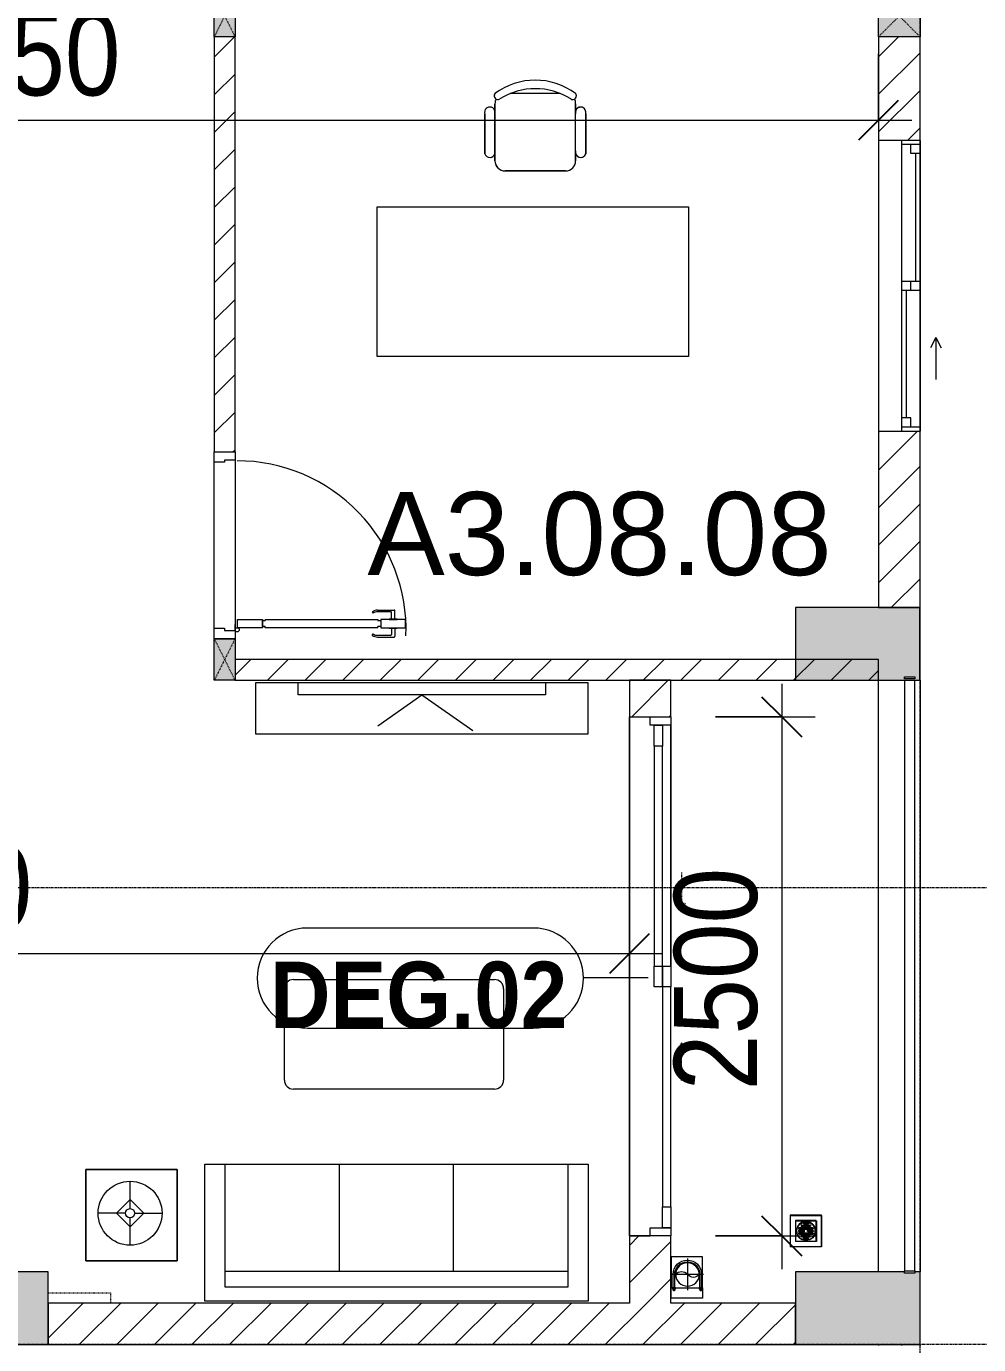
# Model space of a CAD drawing. Header units: millimetres. Extents: x 1591 to 239055, y -15958 to 83255.
# Drawn here: x 218827 to 223415, y 37037 to 43387 of the extents above; entities that cross this region are included whole.
import ezdxf

# ---------------------------------------------------------------- set-up
doc = ezdxf.new("R2010")
doc.units = ezdxf.units.MM
for name, pattern in [('Dash', [6, 3, -3]), ('Dash 1_8_', [6.35, 3.175, -3.175]), ('Grid Line', [22.225, 12.7, -3.175, 3.175, -3.175]), ('IMPORT-CENTER _2_', [40.64, 25.4, -5.08, 5.08, -5.08])]:
    doc.linetypes.add(name, pattern=pattern)
for name, color, linetype, lineweight in [('0-1', 250, 'Continuous', 5), ('A-ANNO-DIMS', 211, 'Continuous', 9), ('A-ANNO-DIMS-160', 211, 'Continuous', 9), ('A-AREA', 32, 'Dash 1_8_', 9), ('A-AREA-IDEN', 2, 'Continuous', 9), ('A-DETL-GENF-1', 9, 'Continuous', 9), ('A-DOOR', 31, 'Continuous', 9), ('A-DOOR-1', 254, 'Continuous', 9), ('A-DOOR-2', 9, 'Continuous', 9), ('A-DOOR-FRAM', 31, 'Continuous', 9), ('A-DOOR-HDLN', 31, 'Dash', 9), ('A-DOOR-IDEN', 31, 'Continuous', 9), ('A-FLOR-2', 9, 'Continuous', 9), ('A-FLOR-HRAL', 11, 'Continuous', 9), ('A-GLAZ', 151, 'Continuous', 9), ('A-WALL', 113, 'Continuous', 9), ('A-WALL-1', 253, 'Continuous', 18), ('A-WALL-2', 9, 'Continuous', 9), ('A-WALL-3', 113, 'Continuous', 18), ('A-WALL-PATT-1', 10, 'Continuous', 9), ('A-WALL-PATT-2', 111, 'Continuous', 9), ('G-IMPT', 8, 'Continuous', 9), ('G-IMPT-2', 8, 'IMPORT-CENTER _2_', 9), ('I-FURN', 30, 'Continuous', 9), ('I-FURN-1', 254, 'Continuous', 9), ('M-EQPM', 50, 'Continuous', 9), ('M-EQPM-1', 254, 'Continuous', 9), ('S-COLS', 52, 'Continuous', 9), ('S-COLS-1', 52, 'Continuous', 5), ('S-COLS-2', 250, 'Continuous', 18), ('S-COLS-3', 254, 'Continuous', 9), ('S-COLS-4', 253, 'Continuous', 18), ('S-COLS-5', 52, 'Continuous', 18), ('S-COLS-HDLN', 52, 'Dash', 9), ('S-COLS-HDLN-1', 9, 'Dash', 9), ('S-GRID-1', 1, 'Grid Line', 9)]:
    doc.layers.add(name, color=color, linetype=linetype, lineweight=lineweight)
doc.styles.add('Arial_13', font='arial_0.ttf', dxfattribs={"height": 400})
doc.styles.add('Arial_B_5', font='arialbd_0.ttf', dxfattribs={"width": 0.9, "height": 320})
doc.styles.add('UTM Avo', font='UTM Avo.ttf', dxfattribs={"width": 0.9, "height": 400})
doc.dimstyles.new('1_Dim_chi_tiet_2_5', dxfattribs={"dimscale": 304.8, "dimtxt": 399.720379, "dimasz": 0.629921, "dimexe": 0.524934, "dimexo": 0.0625, "dimgap": 0.052493, "dimtad": 1, "dimdec": 0, "dimrnd": 5, "dimzin": 0, "dimdsep": 46, "dimtxsty": 'UTM Avo', "dimblk1": 'OBLIQUE', "dimblk2": 'OBLIQUE', "dimsah": 1, "dimcen": 0.09, "dimdle": 0.524934, "dimazin": 0, "dimtfac": 1, "dimtdec": 4, "dimtix": 1, "dimtmove": 0, "dimatfit": 3, "dimfxl": 1.049869, "dimfxlon": 1, "dimtvp": 1, "dimtolj": 1, "dimtzin": 0, "dimarcsym": 2})
doc.dimstyles.new('1_Dim_chi_tiet_2_5_1', dxfattribs={"dimscale": 304.8, "dimtxt": 399.720379, "dimasz": 0.629921, "dimexe": 0.524934, "dimexo": 0.0625, "dimgap": 0.052493, "dimtad": 1, "dimdec": 0, "dimrnd": 5, "dimzin": 0, "dimdsep": 46, "dimtxsty": 'UTM Avo', "dimblk1": 'OBLIQUE', "dimblk2": 'OBLIQUE', "dimsah": 1, "dimcen": 0.09, "dimdle": 0.524934, "dimazin": 0, "dimtfac": 1, "dimtdec": 4, "dimtix": 1, "dimtmove": 0, "dimatfit": 3, "dimfxl": 1.049869, "dimfxlon": 1, "dimtvp": 1, "dimtolj": 1, "dimtzin": 0, "dimarcsym": 2})
pattern_1 = [(45, (0, 0), (-90.50967, 90.50967), [])]
pattern_2 = [(45, (95879.7, 0), (-90.50967, 90.50967), [])]

# ---------------------------------------------------------------- blocks, each defined once
blk = doc.blocks.new('NCV_TKTC_KET CAU_rvt-1-TKCS_MB TẦNG 6-8')
at = {"layer": 'S-COLS-1'}
h = blk.add_hatch(color=256, dxfattribs=at)
h.paths.add_polyline_path([(126652.4, 40236.9), (127252.4, 40236.9), (127252.4, 40586.9), (126652.4, 40586.9)])
h.paths.add_polyline_path([(127227.6, 40243.7), (127177.6, 40243.7), (127177.6, 40253.7), (127227.6, 40253.7)])
for points in [[(123052.6, 37036.9), (123052.6, 37386.9), (122052.6, 37386.9), (122052.6, 37036.9), (122206.8, 37036.9)], [(127252.6, 37036.9), (127252.6, 37386.9), (127227.6, 37386.9), (127227.6, 37381.9), (127177.6, 37381.9), (127177.6, 37386.9), (126652.6, 37386.9), (126652.6, 37036.9), (127227.6, 37036.9)]]:
    blk.add_hatch(color=256, dxfattribs=at).paths.add_polyline_path(points)
at = {"layer": 'S-COLS-2'}
for p, q in [((126652.4, 40586.9), (126652.4, 40236.9)), ((127252.4, 40586.9), (126652.4, 40586.9)), ((127252.4, 40236.9), (127252.4, 40586.9)), ((126652.4, 40236.9), (127252.4, 40236.9)), ((123052.6, 37386.9), (122052.6, 37386.9)), ((123052.6, 37036.9), (123052.6, 37386.9)), ((126652.6, 37386.9), (126652.6, 37036.9)), ((127177.6, 37386.9), (126652.6, 37386.9)), ((127252.6, 37386.9), (127227.6, 37386.9)), ((127252.6, 37036.9), (127252.6, 37386.9)), ((122052.6, 37036.9), (123052.6, 37036.9)), ((126652.6, 37036.9), (127252.6, 37036.9))]:
    blk.add_line(p, q, dxfattribs=at)
blk = doc.blocks.new('DOOR_CW_01 CANH MO-PANEL KINH - DIW_01-900x2200-CỬA GỖ VÂN LAMINATE-553375-TKCS_MB TẦNG 6-8')
at = {"layer": 'A-DETL-GENF-1'}
for p, q in [((-397, -182), (-397, -62)), ((-397, -62), (-357, -62)), ((-357, -62), (-357, -182)), ((-357, -182), (-397, -182)), ((-391, -196), (-391, -182)), ((-391, -182), (-363, -182)), ((-363, -182), (-363, -196)), ((-397, -196), (-391, -196)), ((-397, -738), (-397, -196)), ((-357, -196), (-363, -196)), ((-357, -196), (-357, -738)), ((-442, -737), (-442, -816.5)), ((-434, -799.5), (-434, -737)), ((-433.9, -711.2), (-427.3, -715.8)), ((-397, -738), (-391, -738)), ((-357, -752), (-397, -752)), ((-397, -752), (-397, -872)), ((-391, -752), (-391, -738)), ((-363, -752), (-391, -752)), ((-357, -738), (-363, -738)), ((-363, -738), (-363, -752)), ((-357, -872), (-357, -752)), ((-320.1, -711.2), (-326.7, -715.8)), ((-320, -799.5), (-320, -737)), ((-312, -737), (-312, -816.5)), ((-399, -820.5), (-438, -820.5)), ((-399, -803.5), (-430, -803.5)), ((-399, -792.2), (-399, -831.8)), ((-397, -792.2), (-399, -792.2)), ((-397, -792.2), (-397, -831.8)), ((-357, -792.2), (-357, -831.8)), ((-357, -792.2), (-355, -792.2)), ((-355, -792.2), (-355, -831.8)), ((-355, -803.5), (-324, -803.5)), ((-355, -820.5), (-316, -820.5)), ((-399, -831.8), (-397, -831.8)), ((-397, -872), (-357, -872)), ((-355, -831.8), (-357, -831.8))]:
    blk.add_line(p, q, dxfattribs=at)
blk.add_circle((-407, -60), 10, dxfattribs=at)
for centre, radius, start, end in [((-407, -60), 814, 268, 0), ((-397, -737), 45, 145, 180), ((-397, -737), 37, 145, 180), ((-357, -737), 37, 0, 35), ((-357, -737), 45, 360, 35), ((-438, -816.5), 4, 180, 270), ((-430, -799.5), 4, 180, 270), ((-324, -799.5), 4, 270, 0), ((-316, -816.5), 4, 270, 0)]:
    blk.add_arc(centre, radius, start, end, dxfattribs=at)
at = {"layer": 'A-DOOR-2'}
for p, q in [((-450, -50), (-450, 50)), ((-450, 50), (-400, 50)), ((-400, 50), (-400, 0)), ((400, 0), (400, 50)), ((400, 50), (450, 50)), ((450, 50), (450, -50)), ((-410, -50), (-450, -50)), ((-410, 0), (-410, -50)), ((-400, 0), (-410, 0)), ((-407, -50), (-382, -50)), ((410, 0), (400, 0)), ((410, -50), (410, 0)), ((450, -50), (410, -50))]:
    blk.add_line(p, q, dxfattribs=at)
blk = doc.blocks.new('BAN LV A - BAN LV A_dwg_ban hoc2-348006-TKCS_MB TẦNG 6-8')
at = {"layer": 'I-FURN'}
for p, q in [((-194.4, 388.8), (-194.4, 113.4)), ((145.8, 437.4), (-145.8, 437.4)), ((194.4, 113.4), (194.4, 388.8)), ((-243, 354.4), (-243, 162)), ((194.4, 351.4), (194.4, 150.8)), ((243.7, 162), (243.7, 354.4)), ((-120.5, 64.8), (120.5, 64.8))]:
    blk.add_line(p, q, dxfattribs=at)
at = {"layer": 'I-FURN', "flags": 128}
blk.add_lwpolyline([(-737.8, 610.5), (-737.8, 1330.5), (-154.9, 1330.5), (762.2, 1330.5), (762.2, 610.5)], close=True, dxfattribs=at)
at = {"layer": 'I-FURN'}
for centre, radius, start, end in [((-145.8, 388.8), 48.6, 90, 180), ((145.8, 388.8), 48.6, 360, 90), ((-218.7, 347.3), 25.3, 343.7398, 163.7398), ((219.4, 347.3), 25.3, 16.2602, 170.70537), ((-218.7, 154.9), 25.3, 163.7398, 16.2602), ((219.4, 154.9), 25.3, 189.29463, 16.2602), ((-180.2, 75.4), 17.8, 57.97259, 216.69006), ((-145.8, 113.4), 48.6, 180, 207.58444), ((0, 324), 324, 233.1301, 306.8699), ((0, 359.3), 318.2, 237.57575, 302.42425), ((180.2, 75.4), 17.8, 323.30994, 122.02741), ((145.8, 113.4), 48.6, 332.41556, 0)]:
    blk.add_arc(centre, radius, start, end, dxfattribs=at)
blk = doc.blocks.new('BAN LV A - BAN LV A_dwg-348005-TKCS_MB TẦNG 6-8')
at = {"extrusion": (0, 0, -1), "zscale": -1, "rotation": 180}
blk.add_blockref('BAN LV A - BAN LV A_dwg_ban hoc2-348006-TKCS_MB TẦNG 6-8', (-729, 1383.7), dxfattribs=at)
blk = doc.blocks.new('BAN LV A - BAN LV A-401069-TKCS_MB TẦNG 6-8')
at = {"layer": 'I-FURN-1'}
for p, q in [((-8.8, -53.2), (1491.2, -53.2)), ((-8.8, -773.2), (-8.8, -53.2)), ((1491.2, -53.2), (1491.2, -773.2)), ((1491.2, -773.2), (-8.8, -773.2)), ((583.2, -946.3), (874.8, -946.3)), ((534.6, -1029.3), (534.6, -994.9)), ((923.4, -994.9), (923.4, -1032.3)), ((486, -1221.7), (486, -1029.3)), ((972.7, -1029.3), (972.7, -1221.7)), ((534.6, -1270.3), (534.6, -1235.9)), ((923.4, -1232.9), (923.4, -1270.3))]:
    blk.add_line(p, q, dxfattribs=at)
for centre, radius, start, end in [((583.2, -994.9), 48.6, 90, 180), ((874.8, -994.9), 48.6, 0, 90), ((510.3, -1036.4), 25.3, 16.2602, 163.7398), ((948.4, -1036.4), 25.3, 16.2602, 170.70537), ((510.3, -1228.8), 25.3, 163.7398, 343.7398), ((948.4, -1228.8), 25.3, 189.29463, 16.2602), ((548.9, -1308.3), 17.8, 119.40397, 216.69006), ((583.2, -1270.3), 48.6, 180, 207.58444), ((729, -1059.7), 324, 233.1301, 306.8699), ((874.8, -1270.3), 48.6, 332.41556, 0), ((909.2, -1308.3), 17.8, 323.30994, 60.59603)]:
    blk.add_arc(centre, radius, start, end, dxfattribs=at)
at = {"extrusion": (0, 0, -1), "zscale": -1, "rotation": 180}
blk.add_blockref('BAN LV A - BAN LV A_dwg-348005-TKCS_MB TẦNG 6-8', (0, 0), dxfattribs=at)
blk = doc.blocks.new('THU NUOC - THU NUOC-461820-TKCS_MB TẦNG 6-8')
at = {"layer": 'M-EQPM-1'}
for p, q in [((-66.3, 70.6), (-66.3, -79.4)), ((83.7, 70.6), (-66.3, 70.6)), ((83.7, -79.4), (83.7, 70.6)), ((58.7, 45.6), (-41.3, 45.6)), ((-41.3, 45.6), (-41.3, -54.4)), ((-23.3, 10.8), (40.9, 10.8)), ((40.9, 4.8), (-23.3, 4.8)), ((-11, 23.3), (28.5, 23.3)), ((28.5, 17.3), (-11, 17.3)), ((-1.1, 35.6), (18.5, 35.6)), ((18.5, 29.6), (-1.1, 29.6)), ((58.7, -54.4), (58.7, 45.6)), ((-41.3, -54.4), (58.7, -54.4)), ((-23.3, -1.2), (0.7, -1.2)), ((0.7, -7.2), (-23.3, -7.2)), ((-23.3, -13.6), (40.9, -13.6)), ((40.9, -19.6), (-23.3, -19.6)), ((-11, -26.1), (28.5, -26.1)), ((28.5, -32.1), (-11, -32.1)), ((-1.1, -38.5), (18.5, -38.5)), ((18.5, -44.5), (-1.1, -44.5)), ((0.7, -1.2), (0.7, -7.2)), ((16.7, -1.2), (40.9, -1.2)), ((16.7, -7.2), (16.7, -1.2)), ((40.9, -7.2), (16.7, -7.2)), ((-66.3, -79.4), (83.7, -79.4))]:
    blk.add_line(p, q, dxfattribs=at)
for centre, radius, start, end in [((8.7, -4.4), 45, 0, 180), ((8.7, -4.4), 45, 0, 180), ((-23.3, 7.8), 3, 90, 270), ((-11, 20.3), 3, 90, 270), ((-1.1, 32.6), 3, 90, 270), ((18.5, 32.6), 3, 270, 90), ((28.5, 20.3), 3, 270, 90), ((40.9, 7.8), 3, 270, 90), ((8.7, -4.4), 45, 180, 360), ((8.7, -4.4), 45, 180, 360), ((-23.3, -4.2), 3, 90, 270), ((-23.3, -16.6), 3, 90, 270), ((-11, -29.1), 3, 90, 270), ((-1.1, -41.5), 3, 90, 270), ((18.5, -41.5), 3, 270, 90), ((28.5, -29.1), 3, 270, 90), ((40.9, -4.2), 3, 270, 90), ((40.9, -16.6), 3, 270, 90)]:
    blk.add_arc(centre, radius, start, end, dxfattribs=at)
blk = doc.blocks.new('G1_SOF - BO TRU - 100x200-746114-TKCS_MB TẦNG 6-8')
at = {"layer": 'S-COLS'}
blk.add_hatch(color=256, dxfattribs=at).paths.add_polyline_path([(50, -100), (50, 100), (-50, 100), (-50, -100)])
at = {"layer": 'S-COLS-4'}
for p, q in [((-50, 100), (50, 100)), ((-50, -100), (-50, 100)), ((50, 100), (50, -100)), ((50, -100), (-50, -100))]:
    blk.add_line(p, q, dxfattribs=at)
at = {"layer": 'S-COLS-HDLN-1'}
for p, q in [((50, -100), (-50, 100)), ((-50, -100), (50, 100))]:
    blk.add_line(p, q, dxfattribs=at)
blk = doc.blocks.new('LOBBY_SOFA_1 - LOBBY_SOFA_1-901228-TKCS_MB TẦNG 6-8')
at = {"layer": 'I-FURN'}
for p, q in [((-2128.3, 1548.5), (-1160.3, 1548.5)), ((-2172.3, 1064.5), (-2172.3, 1504.5)), ((-1116.3, 1504.5), (-1116.3, 1064.5)), ((-1160.3, 1020.5), (-2128.3, 1020.5)), ((-2556, 660), (-708, 660)), ((-2556, 0), (-2556, 660)), ((-2457, 66), (-2457, 660)), ((-1907, 143), (-1907, 660)), ((-1357, 143), (-1357, 660)), ((-807, 660), (-807, 66)), ((-708, 660), (-708, 0)), ((-2688.2, 633.5), (-3128.2, 633.5)), ((-3128.2, 633.5), (-3128.2, 193.5)), ((-2915.4, 445), (-2915.4, 577)), ((-2688.2, 193.5), (-2688.2, 633.5)), ((-2981.4, 423), (-2915.4, 489)), ((-2915.4, 489), (-2849.4, 423)), ((-2937.4, 423), (-3069.4, 423)), ((-2915.4, 357), (-2981.4, 423)), ((-2849.4, 423), (-2915.4, 357)), ((-2915.4, 269), (-2915.4, 401)), ((-2893.4, 423), (-2761.4, 423)), ((-3128.2, 193.5), (-2688.2, 193.5)), ((-807, 143), (-2457, 143)), ((-807, 66), (-2457, 66)), ((-708, 0), (-2556, 0))]:
    blk.add_line(p, q, dxfattribs=at)
for radius in [154, 22]:
    blk.add_circle((-2915.4, 423), radius, dxfattribs=at)
for centre, start, end in [((-2128.3, 1504.5), 90, 180), ((-1160.3, 1504.5), 0, 90), ((-2128.3, 1064.5), 180, 270), ((-1160.3, 1064.5), 270, 0)]:
    blk.add_arc(centre, 44, start, end, dxfattribs=at)
at = {"layer": 'I-FURN-1'}
for p, q in [((-2128.3, 1548.5), (-1160.3, 1548.5)), ((-2172.3, 1064.5), (-2172.3, 1504.5)), ((-1116.3, 1504.5), (-1116.3, 1064.5)), ((-1160.3, 1020.5), (-2128.3, 1020.5)), ((-2556, 660), (-708, 660)), ((-2556, 0), (-2556, 660)), ((-708, 660), (-708, 0)), ((-3128.2, 633.5), (-2688.2, 633.5)), ((-3128.2, 193.5), (-3128.2, 633.5)), ((-2688.2, 633.5), (-2688.2, 193.5)), ((-2688.2, 193.5), (-3128.2, 193.5)), ((-708, 0), (-2556, 0))]:
    blk.add_line(p, q, dxfattribs=at)
for centre, start, end in [((-2128.3, 1504.5), 90, 180), ((-1160.3, 1504.5), 0, 90), ((-2128.3, 1064.5), 180, 270), ((-1160.3, 1064.5), 270, 0)]:
    blk.add_arc(centre, 44, start, end, dxfattribs=at)
blk = doc.blocks.new('RES_BAN AN - RES_BAN AN-901221-TKCS_MB TẦNG 6-8')
at = {"layer": 'I-FURN-1'}
for p, q in [((0, 250), (1600, 250)), ((0, 0), (0, 250)), ((1600, 250), (1600, 0)), ((1600, 0), (0, 0))]:
    blk.add_line(p, q, dxfattribs=at)
blk = doc.blocks.new('KE TIVI-2 - KE TIVI-2-901222-TKCS_MB TẦNG 6-8')
at = {"layer": 'I-FURN-1'}
for p, q in [((0, 60), (-245.7, 232.1)), ((213, 209.1), (0, 60)), ((-595.6, 60), (595.6, 60)), ((-595.6, 0), (-595.6, 60)), ((595.6, 0), (-595.6, 0)), ((595.6, 60), (595.6, 0))]:
    blk.add_line(p, q, dxfattribs=at)
blk = doc.blocks.new('NCV_TKTC_TANG 6 - 8_rvt-2-TKCS_MB TẦNG 6-8')
at = {"layer": 'A-WALL-PATT-1'}
h = blk.add_hatch(dxfattribs=at)
h.set_pattern_fill('FP_1', color=256, style=0, pattern_type=2)
h.set_pattern_definition(pattern_1)
h.paths.add_polyline_path([(123952.6, 40436.9), (123952.6, 40437.3), (123853, 40436.9)])
h.paths.add_polyline_path([(123952.6, 41337.3), (123952.6, 43336.5), (123852.6, 43336.5), (123852.6, 41337.3)])
h = blk.add_hatch(dxfattribs=at)
h.set_pattern_fill('FP_1', color=256, style=0, pattern_type=2)
h.set_pattern_definition(pattern_1)
h.paths.add_polyline_path([(123952.6, 40236.9), (127052.6, 40236.9), (127052.6, 40336.9), (123952.6, 40336.9)])
at = {"layer": 'A-FLOR-2'}
for p, q in [((123852.6, 40487.3), (123852.6, 41287.3)), ((123952.6, 41297.3), (123952.6, 40477.3)), ((125852.6, 37560.3), (125852.6, 40060.3)), ((125852.6, 40060.3), (125852.6, 37560.7)), ((126052.6, 38860.3), (126052.6, 40020.3)), ((125852.6, 37560.7), (125952.6, 37560.7))]:
    blk.add_line(p, q, dxfattribs=at)
at = {"layer": 'A-WALL-1'}
for p, q in [((123852.6, 43336.5), (123852.6, 41337.3)), ((123952.6, 43336.5), (123852.6, 43336.5)), ((123952.6, 41337.3), (123952.6, 43336.5)), ((123852.6, 41337.3), (123952.6, 41337.3)), ((123952.6, 40437.3), (123852.6, 40437.3)), ((127052.6, 40336.9), (123952.6, 40336.9)), ((127052.6, 40236.9), (127052.6, 40336.9)), ((123952.6, 40236.9), (127052.6, 40236.9))]:
    blk.add_line(p, q, dxfattribs=at)
at = {"layer": 'A-WALL-2'}
for p, q in [((123852.6, 40487.3), (123852.6, 41287.3)), ((123952.6, 41297.3), (123952.6, 40477.3))]:
    blk.add_line(p, q, dxfattribs=at)
at = {"layer": 'A-DOOR-1', "rotation": 90.00000000000074}
blk.add_blockref('DOOR_CW_01 CANH MO-PANEL KINH - DIW_01-900x2200-CỬA GỖ VÂN LAMINATE-553375-TKCS_MB TẦNG 6-8', (123902.6, 40887.3), dxfattribs=at)
at = {"layer": 'I-FURN-1', "rotation": 180}
for name, p in [('BAN LV A - BAN LV A-401069-TKCS_MB TẦNG 6-8', (126128.2, 41744.2)), ('RES_BAN AN - RES_BAN AN-901221-TKCS_MB TẦNG 6-8', (125652.9, 40226.9)), ('KE TIVI-2 - KE TIVI-2-901222-TKCS_MB TẦNG 6-8', (124852.9, 40226.9))]:
    blk.add_blockref(name, p, dxfattribs=at)
at = {"layer": 'I-FURN-1'}
blk.add_blockref('LOBBY_SOFA_1 - LOBBY_SOFA_1-901228-TKCS_MB TẦNG 6-8', (126362.6, 37246.9), dxfattribs=at)
at = {"layer": 'M-EQPM-1', "rotation": 180}
blk.add_blockref('THU NUOC - THU NUOC-461820-TKCS_MB TẦNG 6-8', (126711.3, 37580.9), dxfattribs=at)
at = {"layer": 'S-COLS-3', "rotation": 180}
for p in [(123902.6, 43436.9), (123902.6, 40336.9)]:
    blk.add_blockref('G1_SOF - BO TRU - 100x200-746114-TKCS_MB TẦNG 6-8', p, dxfattribs=at)
blk = doc.blocks.new('G1_SOF - BO TRU - 200x200-3056269-TKCS_MB TẦNG 6-8')
at = {"layer": 'S-COLS'}
blk.add_hatch(color=256, dxfattribs=at).paths.add_polyline_path([(100, 100), (-100, 100), (-100, -100), (100, -100)])
at = {"layer": 'S-COLS-5'}
for p, q in [((-100, 100), (100, 100)), ((-100, -100), (-100, 100)), ((100, 100), (100, -100)), ((100, -100), (-100, -100))]:
    blk.add_line(p, q, dxfattribs=at)
at = {"layer": 'S-COLS-HDLN'}
for p, q in [((100, -100), (-100, 100)), ((-100, -100), (100, 100))]:
    blk.add_line(p, q, dxfattribs=at)
blk = doc.blocks.new('TKTC_XREF_251221_MB TANG 2-7 - TKTC_XREF_260130_MB TANG 2-5_dwg_$cc-4746805-TKCS_MB TẦNG 6-8')
at = {"layer": 'G-IMPT-2'}
for p, q in [((0, -0.673), (0, 0.673)), ((-0.673, 0), (0.673, 0))]:
    blk.add_line(p, q, dxfattribs=at)
at = {"layer": 'M-EQPM'}
blk.add_circle((0, 0), 0.5, dxfattribs=at)
for centre, radius, start, end in [((0, 0), 0.5, 90, 270), ((0.188, 0.25), 0.313, 126.8699, 233.1301), ((-0.188, -0.25), 0.313, 306.8699, 53.1301)]:
    blk.add_arc(centre, radius, start, end, dxfattribs=at)
blk = doc.blocks.new('TKTC_XREF_251221_MB TANG 2-7 - TKTC_XREF_260130_MB TANG 2-5_dwg_CUM U_DN100-4746799-TKCS_MB TẦNG 6-8')
at = {"layer": 'G-IMPT'}
blk.add_hatch(color=256, dxfattribs=at).paths.add_polyline_path([(0, 61), (15.8, 58.9), (30.5, 52.8), (43.1, 43.1), (52.8, 30.5), (58.9, 15.8), (61, 0), (58.9, -15.8), (52.8, -30.5), (43.1, -43.1), (30.5, -52.8), (15.8, -58.9), (0, -61), (0, -57), (14.8, -55.1), (28.5, -49.4), (40.3, -40.3), (49.4, -28.5), (55.1, -14.8), (57, 0), (55.1, 14.8), (49.4, 28.5), (40.3, 40.3), (28.5, 49.4), (14.8, 55.1), (0, 57)])
for p, q in [((-79.1, 66.6), (-79.1, 63.4)), ((-76.6, 66.6), (-76.6, 63.4)), ((-74.6, 66.6), (-74.6, 63.4)), ((-72.7, 69.3), (-72.7, 60.7)), ((-66.9, 67.9), (-71.7, 67.9)), ((-65, 69), (0, 69)), ((-66.9, 62.1), (-71.7, 62.1)), ((-79.1, -63.4), (-79.1, -66.6)), ((-76.6, -63.4), (-76.6, -66.6)), ((-74.6, -63.4), (-74.6, -66.6)), ((-72.7, -60.7), (-72.7, -69.3)), ((-66.9, -62.1), (-71.7, -62.1)), ((-66.9, -67.9), (-71.7, -67.9)), ((-65, -69), (0, -69))]:
    blk.add_line(p, q, dxfattribs=at)
at = {"layer": 'G-IMPT', "flags": 128}
for points in [[(-72.7, 67.6), (-78.1, 67.6), (-78.1, 62.4), (-72.7, 62.4)], [(-71.7, 59.2), (-66.9, 59.2), (-66.9, 70.8), (-71.7, 70.8)], [(-66.9, 70.8), (-66.9, 72.7), (-65, 72.7), (-65, 57.3), (-66.9, 57.3), (-66.9, 59.2)], [(-65, 61), (0, 61), (0, 57)], [(-72.7, -62.4), (-78.1, -62.4), (-78.1, -67.6), (-72.7, -67.6)], [(-71.7, -70.8), (-66.9, -70.8), (-66.9, -59.2), (-71.7, -59.2)], [(-66.9, -59.2), (-66.9, -57.3), (-65, -57.3), (-65, -72.7), (-66.9, -72.7), (-66.9, -70.8)], [(-65, -61), (0, -61), (0, -57)]]:
    blk.add_lwpolyline(points, dxfattribs=at)
at = {"layer": 'G-IMPT'}
for centre, radius, start, end in [((-78.1, 66.6), 0.96, 90, 180), ((-71.1, 69.3), 1.56, 112.61986, 247.38014), ((-67.9, 65), 4.8, 143.1301, 216.8699), ((0, 0), 69, 270, 90), ((-78.1, 63.4), 0.96, 180, 270), ((-71.1, 60.7), 1.56, 112.61986, 247.38014), ((0, 0), 61, 270, 90), ((0, 0), 57, 270, 90), ((-78.1, -63.4), 0.96, 90, 180), ((-71.1, -60.7), 1.56, 112.61986, 247.38014), ((-67.9, -65), 4.8, 143.1301, 216.8699), ((-78.1, -66.6), 0.96, 180, 270), ((-71.1, -69.3), 1.56, 112.61986, 247.38014)]:
    blk.add_arc(centre, radius, start, end, dxfattribs=at)
blk = doc.blocks.new('TKTC_XREF_251221_MB TANG 2-7 - TKTC_XREF_260130_MB TANG 2-5_dwg_THU NUOC - THU NUOC-444531-TKCS_MB TẦNG 1-4746810-TKCS_MB TẦNG 6-8')
at = {"layer": 'G-IMPT'}
for p, q in [((-23.3, 10.8), (40.9, 10.8)), ((40.9, 4.8), (-23.3, 4.8)), ((-11, 23.3), (28.5, 23.3)), ((28.5, 17.3), (-11, 17.3)), ((-1.1, 35.6), (18.5, 35.6)), ((18.5, 29.6), (-1.1, 29.6)), ((-23.3, -13.6), (40.9, -13.6)), ((40.9, -19.6), (-23.3, -19.6)), ((-11, -26.1), (28.5, -26.1)), ((28.5, -32.1), (-11, -32.1)), ((-1.1, -38.5), (18.5, -38.5)), ((18.5, -44.5), (-1.1, -44.5))]:
    blk.add_line(p, q, dxfattribs=at)
at = {"layer": 'G-IMPT', "flags": 128}
for points in [[(83.7, -79.4), (83.7, 70.6), (-66.3, 70.6), (-66.3, -79.4)], [(58.7, -54.4), (58.7, 45.6), (-41.3, 45.6), (-41.3, -54.4)]]:
    blk.add_lwpolyline(points, close=True, dxfattribs=at)
for points in [[(-23.3, -1.2), (0.7, -1.2), (0.7, -7.2), (-23.3, -7.2)], [(40.9, -7.2), (16.7, -7.2), (16.7, -1.2), (40.9, -1.2)]]:
    blk.add_lwpolyline(points, dxfattribs=at)
at = {"layer": 'G-IMPT'}
for centre, radius, start, end in [((8.7, -4.4), 45, 360, 180), ((8.7, -4.4), 45, 360, 180), ((-23.3, 7.8), 3, 90, 270), ((-11, 20.3), 3, 90, 270), ((-1.1, 32.6), 3, 90, 270), ((18.5, 32.6), 3, 270, 90), ((28.5, 20.3), 3, 270, 90), ((40.9, 7.8), 3, 270, 90), ((8.7, -4.4), 45, 180, 360), ((8.7, -4.4), 45, 180, 360), ((-23.3, -4.2), 3, 90, 270), ((-23.3, -16.6), 3, 90, 270), ((-11, -29.1), 3, 90, 270), ((-1.1, -41.5), 3, 90, 270), ((18.5, -41.5), 3, 270, 90), ((28.5, -29.1), 3, 270, 90), ((40.9, -4.2), 3, 270, 90), ((40.9, -16.6), 3, 270, 90)]:
    blk.add_arc(centre, radius, start, end, dxfattribs=at)
blk = doc.blocks.new('TKTC_XREF_251221_MB TANG 2-7 - TKTC_XREF_251221_MB TANG 2-7-2039446-TKCS_MB TẦNG 6-8')
at = {"layer": 'M-EQPM'}
for p, q in [((93600, 23000), (93600, 23350)), ((92401.1, 20222.9), (92401.1, 20073.3)), ((92551.5, 20222.9), (92401.1, 20222.9)), ((92551.5, 20073.3), (92551.5, 20222.9)), ((92400.9, 20023.4), (92401.3, 20073.1)), ((92401.1, 20073.3), (92551.5, 20073.3)), ((92401.3, 20073.1), (92551.7, 20073.1)), ((92551.7, 20073.1), (92551.4, 20023.4)), ((92551.4, 20023.4), (92400.9, 20023.4))]:
    blk.add_line(p, q, dxfattribs=at)
at = {"extrusion": (0, 0, -1), "zscale": -1}
blk.add_blockref('TKTC_XREF_251221_MB TANG 2-7 - TKTC_XREF_260130_MB TANG 2-5_dwg_THU NUOC - THU NUOC-444531-TKCS_MB TẦNG 1-4746810-TKCS_MB TẦNG 6-8', (-93059.8, 20351.2), dxfattribs=at)
at = {"extrusion": (0, 0, -1)}
for name, p, xscale, yscale, zscale, rotation in [('TKTC_XREF_251221_MB TANG 2-7 - TKTC_XREF_260130_MB TANG 2-5_dwg_$cc-4746805-TKCS_MB TẦNG 6-8', (-92479.9, 20138.2), 113.7150000000073, 113.7150000000073, -113.7150000000073, 269.9990086637467), ('TKTC_XREF_251221_MB TANG 2-7 - TKTC_XREF_260130_MB TANG 2-5_dwg_CUM U_DN100-4746799-TKCS_MB TẦNG 6-8', (-92479.1, 20138.2), 0.9975000000000006, 0.9975000000000006, -0.9975000000000006, 90.00099133829468)]:
    blk.add_blockref(name, p, dxfattribs=dict(at, xscale=xscale, yscale=yscale, zscale=zscale, rotation=rotation))
blk = doc.blocks.new('1_FAMILY RVT - W01-WxH 1400x1400xmm-389822-TKCS_MB TẦNG 6-8')
at = {"layer": 'A-GLAZ'}
for p, q in [((248.4, 172.39), (299.2, 197.79)), ((248.4, 172.39), (299.2, 146.99)), ((248.4, 172.39), (451.6, 172.39)), ((-700, 96.19), (-700, -103.81)), ((700, 96.19), (-700, 96.19)), ((-700, 96.19), (-636.5, 96.19)), ((-680.95, 96.19), (-680.95, 7.29)), ((-636.5, 96.19), (-22.225, 96.19)), ((-636.5, 96.19), (-636.5, 51.74)), ((-636.5, 73.965), (-22.225, 73.965)), ((-22.225, 7.29), (-22.225, 96.19)), ((-22.225, 96.19), (22.225, 96.19)), ((22.225, 96.19), (680.95, 96.19)), ((22.225, 96.19), (22.225, 7.29)), ((680.95, 96.19), (700, 96.19)), ((680.95, 96.19), (680.95, 7.29)), ((700, -103.81), (700, 96.19)), ((-700, 7.29), (-680.95, 7.29)), ((-636.5, 51.74), (-680.95, 51.74)), ((-680.95, 7.29), (-22.225, 7.29)), ((22.225, 51.74), (-22.225, 51.74)), ((-22.225, 7.29), (22.225, 7.29)), ((22.225, 29.515), (636.5, 29.515)), ((22.225, 7.29), (636.5, 7.29)), ((636.5, 51.74), (636.5, 7.29)), ((680.95, 51.74), (636.5, 51.74)), ((636.5, 7.29), (700, 7.29)), ((-700, -103.81), (700, -103.81))]:
    blk.add_line(p, q, dxfattribs=at)
blk = doc.blocks.new('1_FAMILY RVT - W01-WxH 1000x3200-3536800-TKCS_MB TẦNG 6-8')
at = {"layer": 'A-GLAZ'}
for p, q in [((698.4, 172.4), (749.2, 197.8)), ((698.4, 172.4), (749.2, 147)), ((698.4, 172.4), (901.6, 172.4)), ((-1595, 96.2), (-1599.6, 96.2)), ((-1599.6, 96.2), (-1595, 96.2)), ((-1599.6, 7.3), (-1595, 7.3)), ((-1599.6, -103.8), (-1595, -103.8))]:
    blk.add_line(p, q, dxfattribs=at)
blk = doc.blocks.new('Railing - 50 x 10mm-1251311-TKCS_MB TẦNG 6-8')
at = {"layer": 'A-FLOR-HRAL'}
for p, q in [((25, 5), (-25, 5)), ((-25, 5), (-25, -5)), ((25, -5), (25, 5)), ((-25, -5), (25, -5))]:
    blk.add_line(p, q, dxfattribs=at)
blk = doc.blocks.new('Railing - Railing-3828654-TKCS_MB TẦNG 6-8')
at = {"layer": 'A-FLOR-HRAL'}
for p, q in [((127177.6, 40236.9), (127177.6, 37391.9)), ((127227.6, 37391.9), (127227.6, 40236.9))]:
    blk.add_line(p, q, dxfattribs=at)
at = {"extrusion": (0, 0, -1), "zscale": -1}
for p in [(-127202.6, 40248.7), (-127202.6, 37386.9)]:
    blk.add_blockref('Railing - 50 x 10mm-1251311-TKCS_MB TẦNG 6-8', p, dxfattribs=at)
blk = doc.blocks.new('DEG_02-DEG_03 - DEG_02-2500x2400mm-CỬA ĐI 02 CÁNH TRƯỢT-841416-TKCS_MB TẦNG 6-8')
at = {"layer": 'A-DOOR'}
for p, q in [((-1210, -100), (-1210, -60)), ((-1210, -60), (-1110, -60)), ((-1110, -60), (-1110, -100)), ((-50, -60), (-1110, -60)), ((-50, -60), (-50, -20)), ((-50, -20), (50, -20)), ((50, -60), (-50, -60)), ((-50, -100), (-50, -60)), ((-50, -60), (50, -60)), ((50, -20), (50, -60)), ((1110, -20), (50, -20)), ((50, -60), (1110, -60)), ((50, -60), (50, -100)), ((1110, -60), (1110, -20)), ((1110, -20), (1210, -20)), ((1210, -60), (1110, -60)), ((1210, -20), (1210, -60)), ((-1110, -100), (-1210, -100)), ((-1110, -100), (-50, -100)), ((50, -100), (-50, -100))]:
    blk.add_line(p, q, dxfattribs=at)
at = {"layer": 'A-DOOR-FRAM'}
for p, q in [((-1250, 0), (-1210, 0)), ((-1250, -100), (-1250, 0)), ((-1210, 0), (-1210, -100)), ((1210, -100), (1210, 0)), ((1210, 0), (1250, 0)), ((1250, 0), (1250, -100)), ((-1210, -100), (-1250, -100)), ((1250, -100), (1210, -100))]:
    blk.add_line(p, q, dxfattribs=at)
at = {"layer": 'A-DOOR-HDLN'}
for p, q in [((-500.4, -151.1), (-320.4, -151.1)), ((-320.4, -151.1), (-355, -131.1)), ((-320.4, -151.1), (-355, -171.1)), ((320.4, -151.1), (355, -131.1)), ((320.4, -151.1), (355, -171.1)), ((500.4, -151.1), (320.4, -151.1))]:
    blk.add_line(p, q, dxfattribs=at)
blk = doc.blocks.new('DIMBLOCK133-TKCS_MB TẦNG 6-8')
at = {"layer": 'A-ANNO-DIMS-160'}
for p, q in [((214932.2, 39240.8), (214932.2, 38760.8)), ((214932.2, 38920.8), (214932.2, 39240.8)), ((221732.3, 39240.8), (221732.3, 38760.8)), ((221732.3, 38920.8), (221732.3, 39240.8)), ((214772.2, 38920.8), (221892.3, 38920.8))]:
    blk.add_line(p, q, dxfattribs=at)
at = {"layer": 'A-ANNO-DIMS-160', "lineweight": 25}
for p, q in [((214932.2, 38920.8), (215028.2, 39016.8)), ((221732.3, 38920.8), (221828.3, 39016.8)), ((214932.2, 38920.8), (214836.2, 38824.8)), ((221732.3, 38920.8), (221636.3, 38824.8))]:
    blk.add_line(p, q, dxfattribs=at)
at = {"layer": 'A-ANNO-DIMS-160', "color": 0, "insert": (217784.5, 39440.4), "char_height": 400, "width": 1314.636, "attachment_point": 1, "line_spacing_factor": 1.110334, "style": 'UTM Avo'}
blk.add_mtext('6800', dxfattribs=at)
blk = doc.blocks.new('_Oblique')
at = {"color": 0, "linetype": 'ByBlock', "lineweight": -2}
blk.add_line((-0.5, -0.5), (0.5, 0.5), dxfattribs=at)
blk = doc.blocks.new('STN_Door Tag - STN_Door Tag-1788670-TKCS_MB TẦNG 6-8')
at = {"layer": 'A-DOOR-IDEN'}
for p, q in [((-3.37, 1.495), (3.431, 1.495)), ((-3.37, -1.524), (3.431, -1.524))]:
    blk.add_line(p, q, dxfattribs=at)
for centre, start, end in [((-3.37, -0.015), 90, 270), ((3.431, -0.015), 270, 90)]:
    blk.add_arc(centre, 1.509, start, end, dxfattribs=at)
blk = doc.blocks.new('DIMBLOCK272-TKCS_MB TẦNG 6-8')
at = {"layer": 'A-ANNO-DIMS-160'}
for p, q in [((222466.4, 40220.3), (222466.4, 37400.3)), ((222146.4, 40060.3), (222626.4, 40060.3)), ((222466.4, 40060.3), (222146.4, 40060.3)), ((222146.4, 37560.3), (222626.4, 37560.3)), ((222466.4, 37560.3), (222146.4, 37560.3))]:
    blk.add_line(p, q, dxfattribs=at)
at = {"layer": 'A-ANNO-DIMS-160', "lineweight": 25}
for p, q in [((222466.4, 40060.3), (222370.4, 40156.3)), ((222466.4, 40060.3), (222562.4, 39964.3)), ((222466.4, 37560.3), (222370.4, 37656.3)), ((222466.4, 37560.3), (222562.4, 37464.3))]:
    blk.add_line(p, q, dxfattribs=at)
at = {"layer": 'A-ANNO-DIMS-160', "color": 0, "insert": (221946.8, 38262.5), "char_height": 400, "width": 1314.636, "attachment_point": 1, "rotation": 90, "line_spacing_factor": 1.110334, "style": 'UTM Avo'}
blk.add_mtext('2500', dxfattribs=at)
blk = doc.blocks.new('DIMBLOCK329-TKCS_MB TẦNG 6-8')
at = {"layer": 'A-ANNO-DIMS-160'}
for p, q in [((214582.3, 43254.8), (214582.3, 42774.8)), ((214582.3, 42934.8), (214582.3, 43254.8)), ((222932.3, 43254.8), (222932.3, 42774.8)), ((222932.3, 42934.8), (222932.3, 43254.8)), ((214422.3, 42934.8), (223092.3, 42934.8))]:
    blk.add_line(p, q, dxfattribs=at)
at = {"layer": 'A-ANNO-DIMS-160', "lineweight": 25}
for p, q in [((214582.3, 42934.8), (214678.3, 43030.8)), ((222932.3, 42934.8), (223028.3, 43030.8)), ((214582.3, 42934.8), (214486.3, 42838.8)), ((222932.3, 42934.8), (222836.3, 42838.8))]:
    blk.add_line(p, q, dxfattribs=at)
at = {"layer": 'A-ANNO-DIMS-160', "color": 0, "insert": (218209.5, 43454.4), "char_height": 400, "width": 1314.636, "attachment_point": 1, "line_spacing_factor": 1.110334, "style": 'UTM Avo'}
blk.add_mtext('8350', dxfattribs=at)

msp = doc.modelspace()

# ---------------------------------------------------------------- hatches: boundary and pattern name
at = {"layer": 'A-WALL-PATT-2'}
h = msp.add_hatch(dxfattribs=at)
h.set_pattern_fill('FP_1', color=256, style=0, pattern_type=2)
h.set_pattern_definition(pattern_2)
h.paths.add_polyline_path([(222932.3, 40586.9), (223132.3, 40586.9), (223132.3, 41437.4), (222932.3, 41437.4)])
h.paths.add_polyline_path([(222932.3, 42837.4), (223132.3, 42837.4), (223132.3, 43336.9), (222932.3, 43336.9)])
h = msp.add_hatch(dxfattribs=at)
h.set_pattern_fill('FP_1', color=256, style=0, pattern_type=2)
h.set_pattern_definition(pattern_2)
h.paths.add_polyline_path([(221732.3, 37236.9), (221932.3, 37236.9), (221932.3, 37560.3), (221732.3, 37560.3), (221732.3, 37376.6)])
h.paths.add_polyline_path([(221932.3, 40060.3), (221932.3, 40236.9), (221732.3, 40236.9), (221732.3, 40060.3)])
h = msp.add_hatch(dxfattribs=at)
h.set_pattern_fill('FP_1', color=256, style=0, pattern_type=2)
h.set_pattern_definition(pattern_2)
h.paths.add_polyline_path([(222532.3, 37036.9), (222532.3, 37236.9), (218932.3, 37236.9), (218932.3, 37036.9), (221310.5, 37036.9)])

# ---------------------------------------------------------------- linework, layer by layer
at = {"layer": 'A-AREA'}
for p, q in [((218932.3, 37286.9), (219232.2, 37286.9)), ((219232.2, 37286.9), (219232.2, 37236.9))]:
    msp.add_line(p, q, dxfattribs=at)
at = {"layer": 'A-DOOR-IDEN'}
msp.add_line((221822.3, 38804.1), (221510.7, 38804.1), dxfattribs=at)
at = {"layer": 'A-WALL'}
for p, q in [((222932.3, 37386.9), (222932.3, 40236.9)), ((223132.3, 40236.9), (223132.3, 37386.9)), ((221732.3, 37560.3), (221732.3, 40060.3)), ((221932.3, 40020.3), (221932.3, 38860.3))]:
    msp.add_line(p, q, dxfattribs=at)
at = {"layer": 'A-WALL-3'}
for p, q in [((222932.3, 43336.9), (222932.3, 42837.4)), ((223132.3, 42837.4), (223132.3, 43336.9)), ((222932.3, 41437.4), (222932.3, 40586.9)), ((223132.3, 40586.9), (223132.3, 41437.4)), ((222932.3, 40586.9), (223132.3, 40586.9)), ((221932.3, 40236.9), (221732.3, 40236.9)), ((221732.3, 40236.9), (221732.3, 40060.3)), ((221932.3, 40060.3), (221932.3, 40236.9)), ((221732.3, 40060.3), (221932.3, 40060.3)), ((221932.3, 37560.3), (221732.3, 37560.3)), ((221732.3, 37560.3), (221732.3, 37236.9)), ((221932.3, 37236.9), (221932.3, 37560.3)), ((221732.3, 37236.9), (218932.3, 37236.9)), ((218932.3, 37236.9), (218932.3, 37036.9)), ((222532.3, 37236.9), (221932.3, 37236.9)), ((222532.3, 37036.9), (222532.3, 37236.9)), ((218932.3, 37036.9), (222532.3, 37036.9))]:
    msp.add_line(p, q, dxfattribs=at)
at = {"layer": 'S-GRID-1'}
for p, q in [((223132.3, 19149.4), (223132.3, 77012.5)), ((223800.6, 39236.9), (130306.5, 39236.9)), ((223800.6, 37036.9), (130306.5, 37036.9))]:
    msp.add_line(p, q, dxfattribs=at)

# ---------------------------------------------------------------- block references
at = {"layer": '0-1'}
for name in ['NCV_TKTC_KET CAU_rvt-1-TKCS_MB TẦNG 6-8', 'NCV_TKTC_TANG 6 - 8_rvt-2-TKCS_MB TẦNG 6-8']:
    msp.add_blockref(name, (95879.7, 0), dxfattribs=at)
at = {"layer": 'A-DOOR', "rotation": 90.0000000000001}
msp.add_blockref('DEG_02-DEG_03 - DEG_02-2500x2400mm-CỬA ĐI 02 CÁNH TRƯỢT-841416-TKCS_MB TẦNG 6-8', (221832.3, 38810.3), dxfattribs=at)
at = {"layer": 'A-DOOR-IDEN', "xscale": 159.9999999999999, "yscale": 159.9999999999999, "zscale": 159.9999999999999}
msp.add_blockref('STN_Door Tag - STN_Door Tag-1788670-TKCS_MB TẦNG 6-8', (220720.2, 38804.7), dxfattribs=at)
at = {"layer": 'A-FLOR-HRAL'}
msp.add_blockref('Railing - Railing-3828654-TKCS_MB TẦNG 6-8', (95879.7, 0), dxfattribs=at)
at = {"layer": 'A-GLAZ', "rotation": 270}
for name, p in [('1_FAMILY RVT - W01-WxH 1400x1400xmm-389822-TKCS_MB TẦNG 6-8', (223036.1, 42137.4)), ('1_FAMILY RVT - W01-WxH 1000x3200-3536800-TKCS_MB TẦNG 6-8', (223036.1, 35437.4))]:
    msp.add_blockref(name, p, dxfattribs=at)
at = {"layer": 'M-EQPM'}
msp.add_blockref('TKTC_XREF_251221_MB TANG 2-7 - TKTC_XREF_251221_MB TANG 2-7-2039446-TKCS_MB TẦNG 6-8', (129532.3, 17236.9), dxfattribs=at)
at = {"layer": 'S-COLS', "rotation": 180}
msp.add_blockref('G1_SOF - BO TRU - 200x200-3056269-TKCS_MB TẦNG 6-8', (223032.3, 43436.9), dxfattribs=at)

# ---------------------------------------------------------------- texts
at = {"layer": 'A-AREA-IDEN', "insert": (221588.4, 40738.2), "char_height": 400, "width": 2233.6, "attachment_point": 8, "line_spacing_factor": 0.936439, "style": 'Arial_13'}
msp.add_mtext('\\pt8,16,24,32,40,48,56,64,72,80,88,96,104,112,120,128,136,144,152,160,168,176,184,192,200,208,216,224,232,240,248,256;A3.08.08', dxfattribs=at)
at = {"layer": 'A-DOOR-IDEN', "insert": (220717, 38719.4), "char_height": 320, "width": 1467.36, "attachment_point": 5, "line_spacing_factor": 0.936439, "style": 'Arial_B_5'}
msp.add_mtext('\\pt7.2,14.4,21.6,28.8,36,43.2,50.4,57.6,64.8,72,79.2,86.4,93.6,100.8,108,115.2,122.4,129.6,136.8,144,151.2,158.4,165.6,172.8,180,187.2,194.4,201.6,208.8,216,223.2,230.4;DEG.02', dxfattribs=at)

# ---------------------------------------------------------------- dimensions: what is measured, and where the dimension line sits
at = {"layer": 'A-ANNO-DIMS'}
for base, p1, p2, dimstyle, override, picture, middle in [((222932.3, 42934.8), (214582.3, 43254.8), (222932.3, 43254.8), '1_Dim_chi_tiet_2_5_1', {"dimpost": '<>', "dimfxl": 8350}, 'DIMBLOCK329-TKCS_MB TẦNG 6-8', (218757.3, 43157.8)), ((221732.3, 38920.8), (214932.2, 39240.8), (221732.3, 39240.8), '1_Dim_chi_tiet_2_5', {"dimpost": '<>', "dimfxl": 6800.071331}, 'DIMBLOCK133-TKCS_MB TẦNG 6-8', (218332.2, 39143.8))]:
    dim = msp.add_linear_dim(base=base, p1=p1, p2=p2, dimstyle=dimstyle, override=override, dxfattribs=at)
    dim.commit()
    dim.dimension.update_dxf_attribs({"geometry": picture, "text_midpoint": middle})
dim = msp.add_linear_dim(base=(222466.4, 37560.3), p1=(222146.4, 40060.3), p2=(222146.4, 37560.3), angle=90, dimstyle='1_Dim_chi_tiet_2_5_1', override={"dimpost": '<>', "dimfxl": 2500}, dxfattribs=at)
dim.commit()
dim.dimension.update_dxf_attribs({"geometry": 'DIMBLOCK272-TKCS_MB TẦNG 6-8', "text_midpoint": (222243.4, 38810.3)})

doc.saveas('drawing.dxf')
